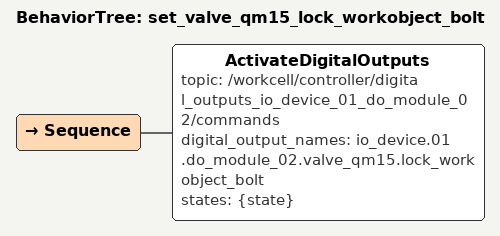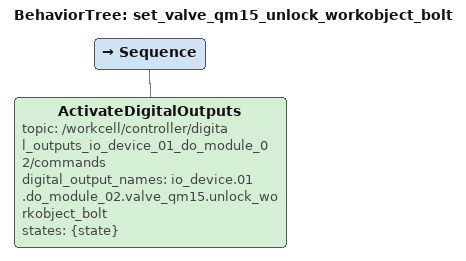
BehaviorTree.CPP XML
<?xml version='1.0' encoding='UTF-8'?>
<root BTCPP_format="4" main_tree_to_execute="set_valve_qm15_lock_workobject_bolt">

  <BehaviorTree ID="set_valve_qm15_lock_workobject_bolt">
    <Sequence>
      <ActivateDigitalOutputs topic="/workcell/controller/digital_outputs_io_device_01_do_module_02/commands" digital_output_names="io_device.01.do_module_02.valve_qm15.lock_workobject_bolt" states="{state}"/>
    </Sequence>
  </BehaviorTree>
  <BehaviorTree ID="set_valve_qm15_unlock_workobject_bolt">
    <Sequence>
      <ActivateDigitalOutputs topic="/workcell/controller/digital_outputs_io_device_01_do_module_02/commands" digital_output_names="io_device.01.do_module_02.valve_qm15.unlock_workobject_bolt" states="{state}"/>
    </Sequence>
  </BehaviorTree>
</root>
